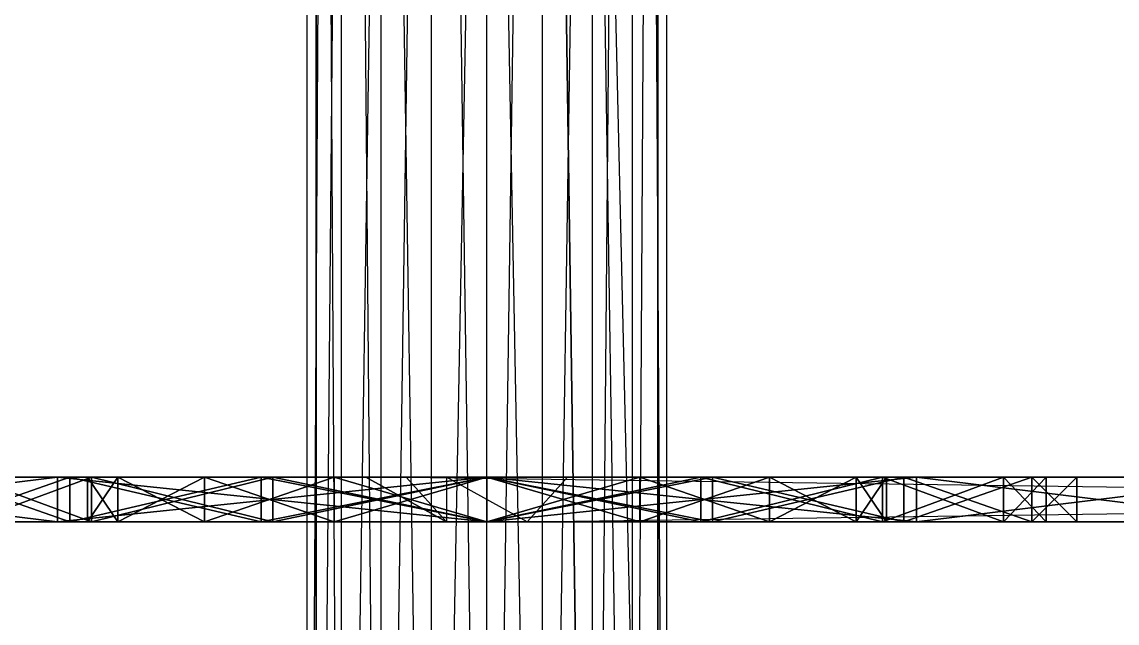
# Model space of a CAD drawing. Extents: x -14.5 to 19.3, y -2 to 15.6.
# Drawn here: x -11.185 to -9.967, y -0.663 to 0.006 of the extents above; entities that cross this region are included whole.
import ezdxf

# ---------------------------------------------------------------- set-up
doc = ezdxf.new("R2010")
doc.units = 0
doc.layers.add('UB3D', color=1, linetype='CONTINUOUS')

msp = doc.modelspace()

# ---------------------------------------------------------------- linework, layer by layer
at = {"layer": 'UB3D', "color": 254}
for points in [[(-10.7856, -2, 6.2578), (-10.7856, 6.15, 6.2578), (-10.8582, -2, 6.1578)], [(-10.7856, 6.15, 6.2578), (-10.8582, -2, 6.1578), (-10.8582, 6.15, 6.1578)], [(-10.8582, -2, 6.1578), (-10.8582, 6.15, 6.1578), (-10.8582, -2, 6.0342)], [(-10.8582, 6.15, 6.1578), (-10.8582, -2, 6.0342), (-10.8582, 6.15, 6.0342)], [(-10.8582, -2, 6.0342), (-10.8582, 6.15, 6.0342), (-10.7856, -2, 5.9342)], [(-10.8582, 6.15, 6.0342), (-10.7856, -2, 5.9342), (-10.7856, 6.15, 5.9342)], [(-10.668, -2, 6.296), (-10.668, 6.15, 6.296), (-10.7856, -2, 6.2578)], [(-10.668, 6.15, 6.296), (-10.7856, -2, 6.2578), (-10.7856, 6.15, 6.2578)], [(-10.7856, -2, 5.9342), (-10.7856, 6.15, 5.9342), (-10.668, -2, 5.896)], [(-10.7856, 6.15, 5.9342), (-10.668, -2, 5.896), (-10.668, 6.15, 5.896)], [(-10.668, -2, 5.896), (-10.668, 6.15, 5.896), (-10.5504, -2, 5.9342)], [(-10.668, 6.15, 5.896), (-10.5504, -2, 5.9342), (-10.668, 6.15, 5.9342)], [(-10.5504, -2, 5.9342), (-10.668, 6.15, 5.9342), (-10.4778, -2, 6.0342)], [(-10.668, 6.15, 5.9342), (-10.4778, -2, 6.0342), (-10.4778, 6.15, 6.0342)], [(-10.5504, -2, 6.2578), (-10.5504, 6.15, 6.2578), (-10.668, -2, 6.296)], [(-10.5504, 6.15, 6.2578), (-10.668, -2, 6.296), (-10.668, 6.15, 6.296)], [(-10.4778, -2, 6.1578), (-10.4778, 6.15, 6.1578), (-10.5504, -2, 6.2578)], [(-10.4778, 6.15, 6.1578), (-10.5504, -2, 6.2578), (-10.5504, 6.15, 6.2578)], [(-10.4778, -2, 6.0342), (-10.4778, 6.15, 6.0342), (-10.4778, -2, 6.1578)], [(-10.4778, 6.15, 6.0342), (-10.4778, -2, 6.1578), (-10.4778, 6.15, 6.1578)], [(-10.829801, -2, -5.9784), (-10.829801, 4.55, -5.9784), (-10.868001, -2, -6.096)], [(-10.829801, 4.55, -5.9784), (-10.868001, -2, -6.096), (-10.868001, 4.55, -6.096)], [(-10.868001, -2, -6.096), (-10.868001, 4.55, -6.096), (-10.829801, -2, -6.2136)], [(-10.868001, 4.55, -6.096), (-10.829801, -2, -6.2136), (-10.829801, 4.55, -6.2136)], [(-10.729801, -2, -5.9058), (-10.729801, 4.55, -5.9058), (-10.829801, -2, -5.9784)], [(-10.729801, 4.55, -5.9058), (-10.829801, -2, -5.9784), (-10.829801, 4.55, -5.9784)], [(-10.829801, -2, -6.2136), (-10.829801, 4.55, -6.2136), (-10.729801, -2, -6.2862)], [(-10.829801, 4.55, -6.2136), (-10.729801, -2, -6.2862), (-10.729801, 4.55, -6.2862)], [(-10.606201, -2, -5.9058), (-10.606201, 4.55, -5.9058), (-10.729801, -2, -5.9058)], [(-10.606201, 4.55, -5.9058), (-10.729801, -2, -5.9058), (-10.729801, 4.55, -5.9058)], [(-10.729801, -2, -6.2862), (-10.729801, 4.55, -6.2862), (-10.606201, -2, -6.2862)], [(-10.729801, 4.55, -6.2862), (-10.606201, -2, -6.2862), (-10.606201, 4.55, -6.2862)], [(-10.506201, -2, -5.9784), (-10.506201, 4.55, -6.096), (-10.606201, -2, -5.9058)], [(-10.506201, 4.55, -6.096), (-10.606201, -2, -5.9058), (-10.606201, 4.55, -5.9058)], [(-10.606201, -2, -6.2862), (-10.606201, 4.55, -6.2862), (-10.506201, -2, -6.2136)], [(-10.606201, 4.55, -6.2862), (-10.506201, -2, -6.2136), (-10.506201, 4.55, -6.2136)], [(-10.468001, -2, -6.096), (-10.468001, 4.55, -6.096), (-10.506201, -2, -5.9784)], [(-10.468001, 4.55, -6.096), (-10.506201, -2, -5.9784), (-10.506201, 4.55, -6.096)], [(-10.506201, -2, -6.2136), (-10.506201, 4.55, -6.2136), (-10.468001, -2, -6.096)], [(-10.506201, 4.55, -6.2136), (-10.468001, -2, -6.096), (-10.468001, 4.55, -6.096)]]:
    msp.add_3dface(points, dxfattribs=at)
at = {"layer": 'UB3D', "color": 94}
for points in [[(-14.478, 0.5, -14.986), (19.304, 0.5, -14.986), (19.304, -0.5, -14.986), (-14.478, -0.5, -14.986)], [(19.304, 0.5, 13.97097), (-14.478, 0.5, 13.97097), (-14.478, -0.5, 13.97097), (19.304, -0.5, 13.97097)], [(-14.478, -0.5, 13.97097), (19.304, -0.5, 13.97097), (19.304, -0.5, -14.986)], [(-14.478, -0.5, 13.97097), (19.304, -0.5, -14.986), (-14.478, -0.5, -14.986)]]:
    msp.add_3dface(points, dxfattribs=at)
at = {"layer": 'UB3D', "color": 253}
for points in [[(-11.551119, -0.5, -5.212881), (-11.145941, -0.5, -4.94215), (-11.551119, -0.55, -5.212881)], [(-11.145941, -0.5, -4.94215), (-11.551119, -0.55, -5.212881), (-11.145941, -0.55, -4.94215)], [(-11.551119, -0.55, -5.212881), (-11.145941, -0.55, -4.94215), (-11.551119, -0.5, -5.212881)], [(-11.145941, -0.55, -4.94215), (-11.551119, -0.5, -5.212881), (-11.145941, -0.5, -4.94215)], [(-11.145941, -0.5, -7.249849), (-11.551119, -0.5, -6.979118), (-11.145941, -0.55, -7.249849)], [(-11.551119, -0.5, -6.979118), (-11.145941, -0.55, -7.249849), (-11.551119, -0.55, -6.979118)], [(-11.145941, -0.55, -7.249849), (-11.551119, -0.55, -6.979118), (-11.145941, -0.5, -7.249849)], [(-11.551119, -0.55, -6.979118), (-11.145941, -0.5, -7.249849), (-11.551119, -0.5, -6.979118)], [(-11.274259, -0.5, -5.844879), (-11.13201, -0.5, -5.63199), (-11.274259, -0.55, -5.844879)], [(-11.13201, -0.5, -5.63199), (-11.274259, -0.55, -5.844879), (-11.13201, -0.55, -5.63199)], [(-11.274259, -0.55, -5.844879), (-11.13201, -0.55, -5.63199), (-11.274259, -0.5, -5.844879)], [(-11.13201, -0.55, -5.63199), (-11.274259, -0.5, -5.844879), (-11.13201, -0.5, -5.63199)], [(-11.13201, -0.5, -6.560009), (-11.274259, -0.5, -6.34712), (-11.13201, -0.55, -6.560009)], [(-11.274259, -0.5, -6.34712), (-11.13201, -0.55, -6.560009), (-11.274259, -0.55, -6.34712)], [(-11.13201, -0.55, -6.560009), (-11.274259, -0.55, -6.34712), (-11.13201, -0.5, -6.560009)], [(-11.274259, -0.55, -6.34712), (-11.13201, -0.5, -6.560009), (-11.274259, -0.5, -6.34712)], [(-11.24293, -0.5, 6.334143), (-11.108032, -0.5, 6.536032), (-11.24293, -0.55, 6.334143)], [(-11.108032, -0.5, 6.536032), (-11.24293, -0.55, 6.334143), (-11.108032, -0.55, 6.536032)], [(-11.24293, -0.55, 6.334143), (-11.108032, -0.55, 6.536032), (-11.24293, -0.5, 6.334143)], [(-11.108032, -0.55, 6.536032), (-11.24293, -0.5, 6.334143), (-11.108032, -0.5, 6.536032)], [(-11.108032, -0.5, 5.655967), (-11.24293, -0.5, 5.857856), (-11.108032, -0.55, 5.655967)], [(-11.24293, -0.5, 5.857856), (-11.108032, -0.55, 5.655967), (-11.24293, -0.55, 5.857856)], [(-11.108032, -0.55, 5.655967), (-11.24293, -0.55, 5.857856), (-11.108032, -0.5, 5.655967)], [(-11.24293, -0.55, 5.857856), (-11.108032, -0.5, 5.655967), (-11.24293, -0.5, 5.857856)], [(-11.145941, -0.5, -4.94215), (-10.668001, -0.5, -4.847082), (-11.145941, -0.55, -4.94215)], [(-10.668001, -0.5, -4.847082), (-11.145941, -0.55, -4.94215), (-10.668001, -0.55, -4.847082)], [(-11.145941, -0.55, -4.94215), (-10.668001, -0.55, -4.847082), (-11.145941, -0.5, -4.94215)], [(-10.668001, -0.55, -4.847082), (-11.145941, -0.5, -4.94215), (-10.668001, -0.5, -4.847082)], [(-10.668001, -0.5, -7.344918), (-11.145941, -0.5, -7.249849), (-10.668001, -0.55, -7.344918)], [(-11.145941, -0.5, -7.249849), (-10.668001, -0.55, -7.344918), (-11.145941, -0.55, -7.249849)], [(-10.668001, -0.55, -7.344918), (-11.145941, -0.55, -7.249849), (-10.668001, -0.5, -7.344918)], [(-11.145941, -0.55, -7.249849), (-10.668001, -0.5, -7.344918), (-11.145941, -0.5, -7.249849)], [(-11.13201, -0.5, -5.63199), (-10.919121, -0.5, -5.489741), (-11.13201, -0.55, -5.63199)], [(-10.919121, -0.5, -5.489741), (-11.13201, -0.55, -5.63199), (-10.919121, -0.55, -5.489741)], [(-11.13201, -0.55, -5.63199), (-10.919121, -0.55, -5.489741), (-11.13201, -0.5, -5.63199)], [(-10.919121, -0.55, -5.489741), (-11.13201, -0.5, -5.63199), (-10.919121, -0.5, -5.489741)], [(-10.919121, -0.5, -6.702258), (-11.13201, -0.5, -6.560009), (-10.919121, -0.55, -6.702258)], [(-11.13201, -0.5, -6.560009), (-10.919121, -0.55, -6.702258), (-11.13201, -0.55, -6.560009)], [(-10.919121, -0.55, -6.702258), (-11.13201, -0.55, -6.560009), (-10.919121, -0.5, -6.702258)], [(-11.13201, -0.55, -6.560009), (-10.919121, -0.5, -6.702258), (-11.13201, -0.5, -6.560009)], [(-11.1125, -0.5, 6.096), (-11.078664, -0.5, 6.266102), (-11.1125, -0.55, 6.096)], [(-11.078664, -0.5, 6.266102), (-11.1125, -0.55, 6.096), (-11.078664, -0.55, 6.266102)], [(-11.1125, -0.55, 6.096), (-11.078664, -0.55, 6.266102), (-11.1125, -0.5, 6.096)], [(-11.078664, -0.55, 6.266102), (-11.1125, -0.5, 6.096), (-11.078664, -0.5, 6.266102)], [(-11.078664, -0.5, 5.925897), (-11.1125, -0.5, 6.096), (-11.078664, -0.55, 5.925897)], [(-11.1125, -0.5, 6.096), (-11.078664, -0.55, 5.925897), (-11.1125, -0.55, 6.096)], [(-11.078664, -0.55, 5.925897), (-11.1125, -0.55, 6.096), (-11.078664, -0.5, 5.925897)], [(-11.1125, -0.55, 6.096), (-11.078664, -0.5, 5.925897), (-11.1125, -0.5, 6.096)], [(-11.108032, -0.5, 6.536032), (-10.906143, -0.5, 6.67093), (-11.108032, -0.55, 6.536032)], [(-10.906143, -0.5, 6.67093), (-11.108032, -0.55, 6.536032), (-10.906143, -0.55, 6.67093)], [(-11.108032, -0.55, 6.536032), (-10.906143, -0.55, 6.67093), (-11.108032, -0.5, 6.536032)], [(-10.906143, -0.55, 6.67093), (-11.108032, -0.5, 6.536032), (-10.906143, -0.5, 6.67093)], [(-10.906143, -0.5, 5.521069), (-11.108032, -0.5, 5.655967), (-10.906143, -0.55, 5.521069)], [(-11.108032, -0.5, 5.655967), (-10.906143, -0.55, 5.521069), (-11.108032, -0.55, 5.655967)], [(-10.906143, -0.55, 5.521069), (-11.108032, -0.55, 5.655967), (-10.906143, -0.5, 5.521069)], [(-11.108032, -0.55, 5.655967), (-10.906143, -0.5, 5.521069), (-11.108032, -0.5, 5.655967)], [(-11.078664, -0.5, 6.266102), (-10.982308, -0.5, 6.410308), (-11.078664, -0.55, 6.266102)], [(-10.982308, -0.5, 6.410308), (-11.078664, -0.55, 6.266102), (-10.982308, -0.55, 6.410308)], [(-11.078664, -0.55, 6.266102), (-10.982308, -0.55, 6.410308), (-11.078664, -0.5, 6.266102)], [(-10.982308, -0.55, 6.410308), (-11.078664, -0.5, 6.266102), (-10.982308, -0.5, 6.410308)], [(-10.982308, -0.5, 5.781691), (-11.078664, -0.5, 5.925897), (-10.982308, -0.55, 5.781691)], [(-11.078664, -0.5, 5.925897), (-10.982308, -0.55, 5.781691), (-11.078664, -0.55, 5.925897)], [(-10.982308, -0.55, 5.781691), (-11.078664, -0.55, 5.925897), (-10.982308, -0.5, 5.781691)], [(-11.078664, -0.55, 5.925897), (-10.982308, -0.5, 5.781691), (-11.078664, -0.5, 5.925897)], [(-10.982308, -0.5, 6.410308), (-10.838102, -0.5, 6.506664), (-10.982308, -0.55, 6.410308)], [(-10.838102, -0.5, 6.506664), (-10.982308, -0.55, 6.410308), (-10.838102, -0.55, 6.506664)], [(-10.982308, -0.55, 6.410308), (-10.838102, -0.55, 6.506664), (-10.982308, -0.5, 6.410308)], [(-10.838102, -0.55, 6.506664), (-10.982308, -0.5, 6.410308), (-10.838102, -0.5, 6.506664)], [(-10.838102, -0.5, 5.685335), (-10.982308, -0.5, 5.781691), (-10.838102, -0.55, 5.685335)], [(-10.982308, -0.5, 5.781691), (-10.838102, -0.55, 5.685335), (-10.982308, -0.55, 5.781691)], [(-10.838102, -0.55, 5.685335), (-10.982308, -0.55, 5.781691), (-10.838102, -0.5, 5.685335)], [(-10.982308, -0.55, 5.781691), (-10.838102, -0.5, 5.685335), (-10.982308, -0.5, 5.781691)], [(-10.919121, -0.5, -5.489741), (-10.668001, -0.5, -5.439791), (-10.919121, -0.55, -5.489741)], [(-10.668001, -0.5, -5.439791), (-10.919121, -0.55, -5.489741), (-10.668001, -0.55, -5.439791)], [(-10.919121, -0.55, -5.489741), (-10.668001, -0.55, -5.439791), (-10.919121, -0.5, -5.489741)], [(-10.668001, -0.55, -5.439791), (-10.919121, -0.5, -5.489741), (-10.668001, -0.5, -5.439791)], [(-10.668001, -0.5, -6.752209), (-10.919121, -0.5, -6.702258), (-10.668001, -0.55, -6.752209)], [(-10.919121, -0.5, -6.702258), (-10.668001, -0.55, -6.752209), (-10.919121, -0.55, -6.702258)], [(-10.668001, -0.55, -6.752209), (-10.919121, -0.55, -6.702258), (-10.668001, -0.5, -6.752209)], [(-10.919121, -0.55, -6.702258), (-10.668001, -0.5, -6.752209), (-10.919121, -0.5, -6.702258)], [(-10.906143, -0.5, 6.67093), (-10.668, -0.5, 6.7183), (-10.906143, -0.55, 6.67093)], [(-10.668, -0.5, 6.7183), (-10.906143, -0.55, 6.67093), (-10.668, -0.55, 6.7183)], [(-10.906143, -0.55, 6.67093), (-10.668, -0.55, 6.7183), (-10.906143, -0.5, 6.67093)], [(-10.668, -0.55, 6.7183), (-10.906143, -0.5, 6.67093), (-10.668, -0.5, 6.7183)], [(-10.668, -0.5, 5.4737), (-10.906143, -0.5, 5.521069), (-10.668, -0.55, 5.4737)], [(-10.906143, -0.5, 5.521069), (-10.668, -0.55, 5.4737), (-10.906143, -0.55, 5.521069)], [(-10.668, -0.55, 5.4737), (-10.906143, -0.55, 5.521069), (-10.668, -0.5, 5.4737)], [(-10.906143, -0.55, 5.521069), (-10.668, -0.5, 5.4737), (-10.906143, -0.5, 5.521069)], [(-10.838102, -0.5, 6.506664), (-10.668, -0.5, 6.5405), (-10.838102, -0.55, 6.506664)], [(-10.668, -0.5, 6.5405), (-10.838102, -0.55, 6.506664), (-10.668, -0.55, 6.5405)], [(-10.838102, -0.55, 6.506664), (-10.668, -0.55, 6.5405), (-10.838102, -0.5, 6.506664)], [(-10.668, -0.55, 6.5405), (-10.838102, -0.5, 6.506664), (-10.668, -0.5, 6.5405)], [(-10.668, -0.5, 5.6515), (-10.838102, -0.5, 5.685335), (-10.668, -0.55, 5.6515)], [(-10.838102, -0.5, 5.685335), (-10.668, -0.55, 5.6515), (-10.838102, -0.55, 5.685335)], [(-10.668, -0.55, 5.6515), (-10.838102, -0.55, 5.685335), (-10.668, -0.5, 5.6515)], [(-10.838102, -0.55, 5.685335), (-10.668, -0.5, 5.6515), (-10.838102, -0.5, 5.685335)], [(-10.802703, -0.5, 6.051099), (-10.712901, -0.55, 6.140901), (-10.757802, -0.5, 6.185802)], [(-10.802703, -0.5, 6.051099), (-10.712901, -0.5, 5.961297), (-10.712901, -0.55, 6.140901)], [(-10.712901, -0.55, 6.140901), (-10.757802, -0.5, 6.185802), (-7.156901, -0.55, 9.696901)], [(-10.757802, -0.5, 6.185802), (-7.156901, -0.55, 9.696901), (-7.201802, -0.5, 9.741802)], [(-10.712901, -0.5, 5.961297), (-10.578198, -0.5, 6.006198), (-10.623099, -0.55, 6.051099)], [(-10.712901, -0.5, 5.961297), (-10.712901, -0.55, 6.140901), (-10.623099, -0.55, 6.051099)], [(-10.668001, -0.5, -4.847082), (-10.19006, -0.5, -4.94215), (-10.668001, -0.55, -4.847082)], [(-10.19006, -0.5, -4.94215), (-10.668001, -0.55, -4.847082), (-10.19006, -0.55, -4.94215)], [(-10.668001, -0.55, -4.847082), (-10.19006, -0.55, -4.94215), (-10.668001, -0.5, -4.847082)], [(-10.19006, -0.55, -4.94215), (-10.668001, -0.5, -4.847082), (-10.19006, -0.5, -4.94215)], [(-10.19006, -0.5, -7.249849), (-10.668001, -0.5, -7.344918), (-10.19006, -0.55, -7.249849)], [(-10.668001, -0.5, -7.344918), (-10.19006, -0.55, -7.249849), (-10.668001, -0.55, -7.344918)], [(-10.19006, -0.55, -7.249849), (-10.668001, -0.55, -7.344918), (-10.19006, -0.5, -7.249849)], [(-10.668001, -0.55, -7.344918), (-10.19006, -0.5, -7.249849), (-10.668001, -0.5, -7.344918)], [(-10.668001, -0.5, -5.439791), (-10.41688, -0.5, -5.489741), (-10.668001, -0.55, -5.439791)], [(-10.41688, -0.5, -5.489741), (-10.668001, -0.55, -5.439791), (-10.41688, -0.55, -5.489741)], [(-10.668001, -0.55, -5.439791), (-10.41688, -0.55, -5.489741), (-10.668001, -0.5, -5.439791)], [(-10.41688, -0.55, -5.489741), (-10.668001, -0.5, -5.439791), (-10.41688, -0.5, -5.489741)], [(-10.41688, -0.5, -6.702258), (-10.668001, -0.5, -6.752209), (-10.41688, -0.55, -6.702258)], [(-10.668001, -0.5, -6.752209), (-10.41688, -0.55, -6.702258), (-10.668001, -0.55, -6.752209)], [(-10.41688, -0.55, -6.702258), (-10.668001, -0.55, -6.752209), (-10.41688, -0.5, -6.702258)], [(-10.668001, -0.55, -6.752209), (-10.41688, -0.5, -6.702258), (-10.668001, -0.5, -6.752209)], [(-10.668, -0.5, 6.7183), (-10.429856, -0.5, 6.67093), (-10.668, -0.55, 6.7183)], [(-10.429856, -0.5, 6.67093), (-10.668, -0.55, 6.7183), (-10.429856, -0.55, 6.67093)], [(-10.668, -0.55, 6.7183), (-10.429856, -0.55, 6.67093), (-10.668, -0.5, 6.7183)], [(-10.429856, -0.55, 6.67093), (-10.668, -0.5, 6.7183), (-10.429856, -0.5, 6.67093)], [(-10.429856, -0.5, 5.521069), (-10.668, -0.5, 5.4737), (-10.429856, -0.55, 5.521069)], [(-10.668, -0.5, 5.4737), (-10.429856, -0.55, 5.521069), (-10.668, -0.55, 5.4737)], [(-10.429856, -0.55, 5.521069), (-10.668, -0.55, 5.4737), (-10.429856, -0.5, 5.521069)], [(-10.668, -0.55, 5.4737), (-10.429856, -0.5, 5.521069), (-10.668, -0.5, 5.4737)], [(-10.668, -0.5, 6.5405), (-10.497897, -0.5, 6.506664), (-10.668, -0.55, 6.5405)], [(-10.497897, -0.5, 6.506664), (-10.668, -0.55, 6.5405), (-10.497897, -0.55, 6.506664)], [(-10.668, -0.55, 6.5405), (-10.497897, -0.55, 6.506664), (-10.668, -0.5, 6.5405)], [(-10.497897, -0.55, 6.506664), (-10.668, -0.5, 6.5405), (-10.497897, -0.5, 6.506664)], [(-10.497897, -0.5, 5.685335), (-10.668, -0.5, 5.6515), (-10.497897, -0.55, 5.685335)], [(-10.668, -0.5, 5.6515), (-10.497897, -0.55, 5.685335), (-10.668, -0.55, 5.6515)], [(-10.497897, -0.55, 5.685335), (-10.668, -0.55, 5.6515), (-10.497897, -0.5, 5.685335)], [(-10.668, -0.55, 5.6515), (-10.497897, -0.5, 5.685335), (-10.668, -0.5, 5.6515)], [(-10.578198, -0.5, 6.006198), (-10.623099, -0.55, 6.051099), (-7.022198, -0.5, 9.562198)], [(-10.623099, -0.55, 6.051099), (-7.022198, -0.5, 9.562198), (-7.067099, -0.55, 9.607099)], [(-10.497897, -0.5, 6.506664), (-10.353691, -0.5, 6.410308), (-10.497897, -0.55, 6.506664)], [(-10.353691, -0.5, 6.410308), (-10.497897, -0.55, 6.506664), (-10.353691, -0.55, 6.410308)], [(-10.497897, -0.55, 6.506664), (-10.353691, -0.55, 6.410308), (-10.497897, -0.5, 6.506664)], [(-10.353691, -0.55, 6.410308), (-10.497897, -0.5, 6.506664), (-10.353691, -0.5, 6.410308)], [(-10.353691, -0.5, 5.781691), (-10.497897, -0.5, 5.685335), (-10.353691, -0.55, 5.781691)], [(-10.497897, -0.5, 5.685335), (-10.353691, -0.55, 5.781691), (-10.497897, -0.55, 5.685335)], [(-10.353691, -0.55, 5.781691), (-10.497897, -0.55, 5.685335), (-10.353691, -0.5, 5.781691)], [(-10.497897, -0.55, 5.685335), (-10.353691, -0.5, 5.781691), (-10.497897, -0.5, 5.685335)], [(-10.429856, -0.5, 6.67093), (-10.227967, -0.5, 6.536032), (-10.429856, -0.55, 6.67093)], [(-10.227967, -0.5, 6.536032), (-10.429856, -0.55, 6.67093), (-10.227967, -0.55, 6.536032)], [(-10.429856, -0.55, 6.67093), (-10.227967, -0.55, 6.536032), (-10.429856, -0.5, 6.67093)], [(-10.227967, -0.55, 6.536032), (-10.429856, -0.5, 6.67093), (-10.227967, -0.5, 6.536032)], [(-10.227967, -0.5, 5.655967), (-10.429856, -0.5, 5.521069), (-10.227967, -0.55, 5.655967)], [(-10.429856, -0.5, 5.521069), (-10.227967, -0.55, 5.655967), (-10.429856, -0.55, 5.521069)], [(-10.227967, -0.55, 5.655967), (-10.429856, -0.55, 5.521069), (-10.227967, -0.5, 5.655967)], [(-10.429856, -0.55, 5.521069), (-10.227967, -0.5, 5.655967), (-10.429856, -0.5, 5.521069)], [(-10.41688, -0.5, -5.489741), (-10.203991, -0.5, -5.63199), (-10.41688, -0.55, -5.489741)], [(-10.203991, -0.5, -5.63199), (-10.41688, -0.55, -5.489741), (-10.203991, -0.55, -5.63199)], [(-10.41688, -0.55, -5.489741), (-10.203991, -0.55, -5.63199), (-10.41688, -0.5, -5.489741)], [(-10.203991, -0.55, -5.63199), (-10.41688, -0.5, -5.489741), (-10.203991, -0.5, -5.63199)], [(-10.203991, -0.5, -6.560009), (-10.41688, -0.5, -6.702258), (-10.203991, -0.55, -6.560009)], [(-10.41688, -0.5, -6.702258), (-10.203991, -0.55, -6.560009), (-10.41688, -0.55, -6.702258)], [(-10.203991, -0.55, -6.560009), (-10.41688, -0.55, -6.702258), (-10.203991, -0.5, -6.560009)], [(-10.41688, -0.55, -6.702258), (-10.203991, -0.5, -6.560009), (-10.41688, -0.5, -6.702258)], [(-10.353691, -0.5, 6.410308), (-10.257335, -0.5, 6.266102), (-10.353691, -0.55, 6.410308)], [(-10.257335, -0.5, 6.266102), (-10.353691, -0.55, 6.410308), (-10.257335, -0.55, 6.266102)], [(-10.353691, -0.55, 6.410308), (-10.257335, -0.55, 6.266102), (-10.353691, -0.5, 6.410308)], [(-10.257335, -0.55, 6.266102), (-10.353691, -0.5, 6.410308), (-10.257335, -0.5, 6.266102)], [(-10.257335, -0.5, 5.925897), (-10.353691, -0.5, 5.781691), (-10.257335, -0.55, 5.925897)], [(-10.353691, -0.5, 5.781691), (-10.257335, -0.55, 5.925897), (-10.353691, -0.55, 5.781691)], [(-10.257335, -0.55, 5.925897), (-10.353691, -0.55, 5.781691), (-10.257335, -0.5, 5.925897)], [(-10.353691, -0.55, 5.781691), (-10.257335, -0.5, 5.925897), (-10.353691, -0.5, 5.781691)], [(-10.2235, -0.5, 6.096), (-10.257335, -0.5, 5.925897), (-10.2235, -0.55, 6.096)], [(-10.257335, -0.5, 5.925897), (-10.2235, -0.55, 6.096), (-10.257335, -0.55, 5.925897)], [(-10.2235, -0.55, 6.096), (-10.257335, -0.55, 5.925897), (-10.2235, -0.5, 6.096)], [(-10.257335, -0.55, 5.925897), (-10.2235, -0.5, 6.096), (-10.257335, -0.5, 5.925897)], [(-10.257335, -0.5, 6.266102), (-10.2235, -0.5, 6.096), (-10.257335, -0.55, 6.266102)], [(-10.2235, -0.5, 6.096), (-10.257335, -0.55, 6.266102), (-10.2235, -0.55, 6.096)], [(-10.257335, -0.55, 6.266102), (-10.2235, -0.55, 6.096), (-10.257335, -0.5, 6.266102)], [(-10.2235, -0.55, 6.096), (-10.257335, -0.5, 6.266102), (-10.2235, -0.5, 6.096)], [(-10.227967, -0.5, 6.536032), (-10.093069, -0.5, 6.334143), (-10.227967, -0.55, 6.536032)], [(-10.093069, -0.5, 6.334143), (-10.227967, -0.55, 6.536032), (-10.093069, -0.55, 6.334143)], [(-10.227967, -0.55, 6.536032), (-10.093069, -0.55, 6.334143), (-10.227967, -0.5, 6.536032)], [(-10.093069, -0.55, 6.334143), (-10.227967, -0.5, 6.536032), (-10.093069, -0.5, 6.334143)], [(-10.093069, -0.5, 5.857856), (-10.227967, -0.5, 5.655967), (-10.093069, -0.55, 5.857856)], [(-10.227967, -0.5, 5.655967), (-10.093069, -0.55, 5.857856), (-10.227967, -0.55, 5.655967)], [(-10.093069, -0.55, 5.857856), (-10.227967, -0.55, 5.655967), (-10.093069, -0.5, 5.857856)], [(-10.227967, -0.55, 5.655967), (-10.093069, -0.5, 5.857856), (-10.227967, -0.5, 5.655967)], [(-10.203991, -0.5, -5.63199), (-10.061742, -0.5, -5.844879), (-10.203991, -0.55, -5.63199)], [(-10.061742, -0.5, -5.844879), (-10.203991, -0.55, -5.63199), (-10.061742, -0.55, -5.844879)], [(-10.203991, -0.55, -5.63199), (-10.061742, -0.55, -5.844879), (-10.203991, -0.5, -5.63199)], [(-10.061742, -0.55, -5.844879), (-10.203991, -0.5, -5.63199), (-10.061742, -0.5, -5.844879)], [(-10.061742, -0.5, -6.34712), (-10.203991, -0.5, -6.560009), (-10.061742, -0.55, -6.34712)], [(-10.203991, -0.5, -6.560009), (-10.061742, -0.55, -6.34712), (-10.203991, -0.55, -6.560009)], [(-10.061742, -0.55, -6.34712), (-10.203991, -0.55, -6.560009), (-10.061742, -0.5, -6.34712)], [(-10.203991, -0.55, -6.560009), (-10.061742, -0.5, -6.34712), (-10.203991, -0.5, -6.560009)], [(-10.19006, -0.5, -4.94215), (-9.784882, -0.5, -5.212881), (-10.19006, -0.55, -4.94215)], [(-9.784882, -0.5, -5.212881), (-10.19006, -0.55, -4.94215), (-9.784882, -0.55, -5.212881)], [(-10.19006, -0.55, -4.94215), (-9.784882, -0.55, -5.212881), (-10.19006, -0.5, -4.94215)], [(-9.784882, -0.55, -5.212881), (-10.19006, -0.5, -4.94215), (-9.784882, -0.5, -5.212881)], [(-9.784882, -0.5, -6.979118), (-10.19006, -0.5, -7.249849), (-9.784882, -0.55, -6.979118)], [(-10.19006, -0.5, -7.249849), (-9.784882, -0.55, -6.979118), (-10.19006, -0.55, -7.249849)], [(-9.784882, -0.55, -6.979118), (-10.19006, -0.55, -7.249849), (-9.784882, -0.5, -6.979118)], [(-10.19006, -0.55, -7.249849), (-9.784882, -0.5, -6.979118), (-10.19006, -0.5, -7.249849)], [(-10.0457, -0.5, 6.096), (-10.093069, -0.5, 5.857856), (-10.0457, -0.55, 6.096)], [(-10.093069, -0.5, 5.857856), (-10.0457, -0.55, 6.096), (-10.093069, -0.55, 5.857856)], [(-10.0457, -0.55, 6.096), (-10.093069, -0.55, 5.857856), (-10.0457, -0.5, 6.096)], [(-10.093069, -0.55, 5.857856), (-10.0457, -0.5, 6.096), (-10.093069, -0.5, 5.857856)], [(-10.093069, -0.5, 6.334143), (-10.0457, -0.5, 6.096), (-10.093069, -0.55, 6.334143)], [(-10.0457, -0.5, 6.096), (-10.093069, -0.55, 6.334143), (-10.0457, -0.55, 6.096)], [(-10.093069, -0.55, 6.334143), (-10.0457, -0.55, 6.096), (-10.093069, -0.5, 6.334143)], [(-10.0457, -0.55, 6.096), (-10.093069, -0.5, 6.334143), (-10.0457, -0.5, 6.096)], [(-10.011792, -0.5, -6.096), (-10.061742, -0.5, -6.34712), (-10.011792, -0.55, -6.096)], [(-10.061742, -0.5, -6.34712), (-10.011792, -0.55, -6.096), (-10.061742, -0.55, -6.34712)], [(-10.011792, -0.55, -6.096), (-10.061742, -0.55, -6.34712), (-10.011792, -0.5, -6.096)], [(-10.061742, -0.55, -6.34712), (-10.011792, -0.5, -6.096), (-10.061742, -0.5, -6.34712)], [(-10.061742, -0.5, -5.844879), (-10.011792, -0.5, -6.096), (-10.061742, -0.55, -5.844879)], [(-10.011792, -0.5, -6.096), (-10.061742, -0.55, -5.844879), (-10.011792, -0.55, -6.096)], [(-10.061742, -0.55, -5.844879), (-10.011792, -0.55, -6.096), (-10.061742, -0.5, -5.844879)], [(-10.011792, -0.55, -6.096), (-10.061742, -0.5, -5.844879), (-10.011792, -0.5, -6.096)], [(-11.213619, -0.55, -6.46057), (-11.175257, -0.55, -6.512295), (-11.863141, -0.55, -6.458542)], [(-11.175257, -0.55, -6.512295), (-11.863141, -0.55, -6.458542), (-11.132011, -0.55, -6.56001)], [(-11.863141, -0.55, -6.458542), (-11.132011, -0.55, -6.56001), (-11.821851, -0.55, -6.57394)], [(-11.769448, -0.55, -5.507264), (-11.084296, -0.55, -5.588744), (-11.821851, -0.55, -5.61806)], [(-11.821851, -0.55, -5.61806), (-11.084296, -0.55, -5.588744), (-11.132011, -0.55, -5.63199)], [(-11.821851, -0.55, -5.61806), (-11.132011, -0.55, -5.63199), (-11.175257, -0.55, -5.679705)], [(-11.821851, -0.55, -5.61806), (-11.175257, -0.55, -5.679705), (-11.213619, -0.55, -5.73143)], [(-11.132011, -0.55, -6.56001), (-11.821851, -0.55, -6.57394), (-11.084296, -0.55, -6.603256)], [(-11.821851, -0.55, -6.57394), (-11.084296, -0.55, -6.603256), (-11.032571, -0.55, -6.641618)], [(-10.977336, -0.55, -6.674725), (-11.769448, -0.55, -6.684736), (-11.821851, -0.55, -6.57394)], [(-10.977336, -0.55, -6.674725), (-11.821851, -0.55, -6.57394), (-11.032571, -0.55, -6.641618)], [(-10.858488, -0.55, -6.723953), (-10.796021, -0.55, -6.7396), (-11.769448, -0.55, -6.684736)], [(-10.796021, -0.55, -6.7396), (-11.769448, -0.55, -6.684736), (-10.732321, -0.55, -6.749049)], [(-11.769448, -0.55, -6.684736), (-10.732321, -0.55, -6.749049), (-11.706438, -0.55, -6.789862)], [(-11.706438, -0.55, -5.402138), (-10.919121, -0.55, -5.489742), (-11.769448, -0.55, -5.507264)], [(-11.769448, -0.55, -5.507264), (-10.919121, -0.55, -5.489742), (-10.977336, -0.55, -5.517275)], [(-11.769448, -0.55, -5.507264), (-10.977336, -0.55, -5.517275), (-11.032571, -0.55, -5.550382)], [(-11.769448, -0.55, -5.507264), (-11.032571, -0.55, -5.550382), (-11.084296, -0.55, -5.588744)], [(-10.977336, -0.55, -6.674725), (-10.919121, -0.55, -6.702258), (-11.769448, -0.55, -6.684736)], [(-10.858488, -0.55, -6.723953), (-11.769448, -0.55, -6.684736), (-10.919121, -0.55, -6.702258)], [(-11.633428, -0.55, -5.303695), (-9.629564, -0.55, -5.402138), (-11.706438, -0.55, -5.402138)], [(-9.629564, -0.55, -5.402138), (-11.706438, -0.55, -5.402138), (-10.668001, -0.55, -5.439791)], [(-11.706438, -0.55, -5.402138), (-10.668001, -0.55, -5.439791), (-10.732321, -0.55, -5.442951)], [(-10.732321, -0.55, -6.749049), (-11.706438, -0.55, -6.789862), (-10.668001, -0.55, -6.752209)], [(-11.706438, -0.55, -6.789862), (-10.668001, -0.55, -6.752209), (-9.629564, -0.55, -6.789862)], [(-11.706438, -0.55, -5.402138), (-10.732321, -0.55, -5.442951), (-10.796021, -0.55, -5.4524)], [(-11.706438, -0.55, -5.402138), (-10.796021, -0.55, -5.4524), (-10.858488, -0.55, -5.468047)], [(-11.706438, -0.55, -5.402138), (-10.858488, -0.55, -5.468047), (-10.919121, -0.55, -5.489742)], [(-11.633428, -0.55, -6.888305), (-9.702574, -0.55, -6.888305), (-11.706438, -0.55, -6.789862)], [(-9.702574, -0.55, -6.888305), (-11.706438, -0.55, -6.789862), (-9.629564, -0.55, -6.789862)], [(-11.551119, -0.55, -5.212882), (-9.702574, -0.55, -5.303695), (-11.633428, -0.55, -5.303695)], [(-9.702574, -0.55, -5.303695), (-11.633428, -0.55, -5.303695), (-9.629564, -0.55, -5.402138)], [(-11.551119, -0.55, -6.979118), (-9.784883, -0.55, -6.979118), (-11.633428, -0.55, -6.888305)], [(-9.784883, -0.55, -6.979118), (-11.633428, -0.55, -6.888305), (-9.702574, -0.55, -6.888305)], [(-11.460306, -0.55, -5.130573), (-9.784883, -0.55, -5.212882), (-11.551119, -0.55, -5.212882)], [(-9.784883, -0.55, -5.212882), (-11.551119, -0.55, -5.212882), (-9.702574, -0.55, -5.303695)], [(-11.460306, -0.55, -7.061427), (-9.875696, -0.55, -7.061427), (-11.551119, -0.55, -6.979118)], [(-9.875696, -0.55, -7.061427), (-11.551119, -0.55, -6.979118), (-9.784883, -0.55, -6.979118)], [(-11.361863, -0.55, -5.057563), (-9.875696, -0.55, -5.130573), (-11.460306, -0.55, -5.130573)], [(-9.875696, -0.55, -5.130573), (-11.460306, -0.55, -5.130573), (-9.784883, -0.55, -5.212882)], [(-11.361863, -0.55, -7.134437), (-9.974139, -0.55, -7.134437), (-11.460306, -0.55, -7.061427)], [(-9.974139, -0.55, -7.134437), (-11.460306, -0.55, -7.061427), (-9.875696, -0.55, -7.061427)], [(-11.256737, -0.55, -4.994553), (-9.974139, -0.55, -5.057563), (-11.361863, -0.55, -5.057563)], [(-9.974139, -0.55, -5.057563), (-11.361863, -0.55, -5.057563), (-9.875696, -0.55, -5.130573)], [(-11.256737, -0.55, -7.197447), (-10.079265, -0.55, -7.197447), (-11.361863, -0.55, -7.134437)], [(-10.079265, -0.55, -7.197447), (-11.361863, -0.55, -7.134437), (-9.974139, -0.55, -7.134437)], [(-11.287303, -0.55, 6.035004), (-11.11036, -0.55, 6.052431), (-11.2903, -0.55, 6.096)], [(-11.11036, -0.55, 6.052431), (-11.2903, -0.55, 6.096), (-11.1125, -0.55, 6.096)], [(-11.2903, -0.55, 6.096), (-11.1125, -0.55, 6.096), (-11.287303, -0.55, 6.156996)], [(-11.11036, -0.55, 6.139569), (-11.287303, -0.55, 6.156996), (-11.103959, -0.55, 6.182718)], [(-11.287303, -0.55, 6.156996), (-11.103959, -0.55, 6.182718), (-11.278343, -0.55, 6.217405)], [(-11.278343, -0.55, 5.974595), (-11.103959, -0.55, 6.009282), (-11.287303, -0.55, 6.035004)], [(-11.103959, -0.55, 6.009282), (-11.287303, -0.55, 6.035004), (-11.11036, -0.55, 6.052431)], [(-11.1125, -0.55, 6.096), (-11.287303, -0.55, 6.156996), (-11.11036, -0.55, 6.139569)], [(-11.103959, -0.55, 6.182718), (-11.278343, -0.55, 6.217405), (-11.09336, -0.55, 6.225032)], [(-11.278343, -0.55, 6.217405), (-11.09336, -0.55, 6.225032), (-11.263504, -0.55, 6.276644)], [(-11.09336, -0.55, 5.966968), (-11.278343, -0.55, 5.974595), (-11.103959, -0.55, 6.009282)], [(-11.263504, -0.55, 5.915356), (-11.078664, -0.55, 5.925897), (-11.278343, -0.55, 5.974595)], [(-11.078664, -0.55, 5.925897), (-11.278343, -0.55, 5.974595), (-11.09336, -0.55, 5.966968)], [(-11.060014, -0.55, 6.305536), (-11.078664, -0.55, 6.266103), (-11.263504, -0.55, 6.276644)], [(-11.060014, -0.55, 6.305536), (-11.263504, -0.55, 6.276644), (-11.24293, -0.55, 6.334144)], [(-11.09336, -0.55, 6.225032), (-11.263504, -0.55, 6.276644), (-11.078664, -0.55, 6.266103)], [(-11.24293, -0.55, 5.857856), (-11.060014, -0.55, 5.886464), (-11.263504, -0.55, 5.915356)], [(-11.060014, -0.55, 5.886464), (-11.263504, -0.55, 5.915356), (-11.078664, -0.55, 5.925897)], [(-11.145941, -0.55, -4.94215), (-10.079265, -0.55, -4.994553), (-11.256737, -0.55, -4.994553)], [(-10.079265, -0.55, -4.994553), (-11.256737, -0.55, -4.994553), (-9.974139, -0.55, -5.057563)], [(-11.145941, -0.55, -7.24985), (-10.190061, -0.55, -7.24985), (-11.256737, -0.55, -7.197447)], [(-10.190061, -0.55, -7.24985), (-11.256737, -0.55, -7.197447), (-10.079265, -0.55, -7.197447)], [(-11.21682, -0.55, 6.38935), (-11.037588, -0.55, 6.342951), (-11.24293, -0.55, 6.334144)], [(-11.060014, -0.55, 6.305536), (-11.24293, -0.55, 6.334144), (-11.037588, -0.55, 6.342951)], [(-11.037588, -0.55, 5.849049), (-11.24293, -0.55, 5.857856), (-11.060014, -0.55, 5.886464)], [(-11.011603, -0.55, 5.814012), (-11.21682, -0.55, 5.80265), (-11.24293, -0.55, 5.857856)], [(-11.011603, -0.55, 5.814012), (-11.24293, -0.55, 5.857856), (-11.037588, -0.55, 5.849049)], [(-11.21682, -0.55, 6.38935), (-11.185424, -0.55, 6.441731), (-10.982309, -0.55, 6.410309)], [(-11.21682, -0.55, 6.38935), (-10.982309, -0.55, 6.410309), (-11.011603, -0.55, 6.377988)], [(-11.21682, -0.55, 6.38935), (-11.011603, -0.55, 6.377988), (-11.037588, -0.55, 6.342951)], [(-11.011603, -0.55, 5.814012), (-10.982309, -0.55, 5.781691), (-11.21682, -0.55, 5.80265)], [(-10.949988, -0.55, 5.752397), (-11.185424, -0.55, 5.750269), (-11.21682, -0.55, 5.80265)], [(-10.949988, -0.55, 5.752397), (-11.21682, -0.55, 5.80265), (-10.982309, -0.55, 5.781691)], [(-11.149044, -0.55, 6.490783), (-10.914951, -0.55, 6.465588), (-11.185424, -0.55, 6.441731)], [(-10.914951, -0.55, 6.465588), (-11.185424, -0.55, 6.441731), (-10.949988, -0.55, 6.439603)], [(-11.185424, -0.55, 6.441731), (-10.949988, -0.55, 6.439603), (-10.982309, -0.55, 6.410309)], [(-10.949988, -0.55, 5.752397), (-10.914951, -0.55, 5.726412), (-11.185424, -0.55, 5.750269)], [(-10.877536, -0.55, 5.703986), (-11.149044, -0.55, 5.701217), (-11.185424, -0.55, 5.750269)], [(-10.877536, -0.55, 5.703986), (-11.185424, -0.55, 5.750269), (-10.914951, -0.55, 5.726412)], [(-11.108033, -0.55, 6.536033), (-10.838103, -0.55, 6.506664), (-11.149044, -0.55, 6.490783)], [(-10.838103, -0.55, 6.506664), (-10.877536, -0.55, 6.488014), (-11.149044, -0.55, 6.490783)], [(-10.877536, -0.55, 6.488014), (-11.149044, -0.55, 6.490783), (-10.914951, -0.55, 6.465588)], [(-10.877536, -0.55, 5.703986), (-10.838103, -0.55, 5.685336), (-11.149044, -0.55, 5.701217)], [(-10.838103, -0.55, 5.685336), (-10.797032, -0.55, 5.67064), (-11.149044, -0.55, 5.701217)], [(-10.797032, -0.55, 5.67064), (-11.149044, -0.55, 5.701217), (-10.754718, -0.55, 5.660041)], [(-11.149044, -0.55, 5.701217), (-10.754718, -0.55, 5.660041), (-11.108033, -0.55, 5.655967)], [(-11.030543, -0.55, -4.90086), (-10.190061, -0.55, -4.94215), (-11.145941, -0.55, -4.94215)], [(-10.190061, -0.55, -4.94215), (-11.145941, -0.55, -4.94215), (-10.079265, -0.55, -4.994553)], [(-11.030543, -0.55, -7.29114), (-10.305459, -0.55, -7.29114), (-11.145941, -0.55, -7.24985)], [(-10.305459, -0.55, -7.29114), (-11.145941, -0.55, -7.24985), (-10.190061, -0.55, -7.24985)], [(-10.273217, -0.55, 5.614956), (-11.062783, -0.55, 5.614956), (-11.108033, -0.55, 5.655967)], [(-10.273217, -0.55, 5.614956), (-11.108033, -0.55, 5.655967), (-10.668, -0.55, 5.6515)], [(-11.108033, -0.55, 6.536033), (-11.062783, -0.55, 6.577044), (-10.711569, -0.55, 6.53836)], [(-11.108033, -0.55, 6.536033), (-10.711569, -0.55, 6.53836), (-10.754718, -0.55, 6.531959)], [(-11.108033, -0.55, 6.536033), (-10.754718, -0.55, 6.531959), (-10.797032, -0.55, 6.52136)], [(-11.108033, -0.55, 6.536033), (-10.797032, -0.55, 6.52136), (-10.838103, -0.55, 6.506664)], [(-10.754718, -0.55, 5.660041), (-11.108033, -0.55, 5.655967), (-10.711569, -0.55, 5.65364)], [(-11.108033, -0.55, 5.655967), (-10.711569, -0.55, 5.65364), (-10.668, -0.55, 5.6515)], [(-11.013731, -0.55, 6.613424), (-10.273217, -0.55, 6.577044), (-11.062783, -0.55, 6.577044)], [(-10.273217, -0.55, 6.577044), (-11.062783, -0.55, 6.577044), (-10.668, -0.55, 6.5405)], [(-11.062783, -0.55, 6.577044), (-10.668, -0.55, 6.5405), (-10.711569, -0.55, 6.53836)], [(-10.273217, -0.55, 5.614956), (-10.322269, -0.55, 5.578576), (-11.062783, -0.55, 5.614956)], [(-11.013731, -0.55, 5.578576), (-10.322269, -0.55, 5.578576), (-11.062783, -0.55, 5.614956)], [(-10.911653, -0.55, -4.87108), (-10.305459, -0.55, -4.90086), (-11.030543, -0.55, -4.90086)], [(-10.305459, -0.55, -4.90086), (-11.030543, -0.55, -4.90086), (-10.190061, -0.55, -4.94215)], [(-10.911653, -0.55, -7.32092), (-10.424349, -0.55, -7.32092), (-11.030543, -0.55, -7.29114)], [(-10.424349, -0.55, -7.32092), (-11.030543, -0.55, -7.29114), (-10.305459, -0.55, -7.29114)], [(-10.96135, -0.55, 6.64482), (-10.322269, -0.55, 6.613424), (-11.013731, -0.55, 6.613424)], [(-10.322269, -0.55, 6.613424), (-11.013731, -0.55, 6.613424), (-10.273217, -0.55, 6.577044)], [(-10.96135, -0.55, 5.54718), (-10.37465, -0.55, 5.54718), (-11.013731, -0.55, 5.578576)], [(-10.37465, -0.55, 5.54718), (-11.013731, -0.55, 5.578576), (-10.322269, -0.55, 5.578576)], [(-10.906144, -0.55, 6.67093), (-10.37465, -0.55, 6.64482), (-10.96135, -0.55, 6.64482)], [(-10.37465, -0.55, 6.64482), (-10.96135, -0.55, 6.64482), (-10.322269, -0.55, 6.613424)], [(-10.906144, -0.55, 5.52107), (-10.429856, -0.55, 5.52107), (-10.96135, -0.55, 5.54718)], [(-10.429856, -0.55, 5.52107), (-10.96135, -0.55, 5.54718), (-10.37465, -0.55, 5.54718)], [(-10.790416, -0.55, -4.853096), (-10.424349, -0.55, -4.87108), (-10.911653, -0.55, -4.87108)], [(-10.424349, -0.55, -4.87108), (-10.911653, -0.55, -4.87108), (-10.305459, -0.55, -4.90086)], [(-10.790416, -0.55, -7.338904), (-10.545586, -0.55, -7.338904), (-10.911653, -0.55, -7.32092)], [(-10.545586, -0.55, -7.338904), (-10.911653, -0.55, -7.32092), (-10.424349, -0.55, -7.32092)], [(-10.848644, -0.55, 6.691504), (-10.429856, -0.55, 6.67093), (-10.906144, -0.55, 6.67093)], [(-10.429856, -0.55, 6.67093), (-10.906144, -0.55, 6.67093), (-10.37465, -0.55, 6.64482)], [(-10.848644, -0.55, 5.500496), (-10.487356, -0.55, 5.500496), (-10.906144, -0.55, 5.52107)], [(-10.487356, -0.55, 5.500496), (-10.906144, -0.55, 5.52107), (-10.429856, -0.55, 5.52107)], [(-10.789405, -0.55, 6.706343), (-10.487356, -0.55, 6.691504), (-10.848644, -0.55, 6.691504)], [(-10.487356, -0.55, 6.691504), (-10.848644, -0.55, 6.691504), (-10.429856, -0.55, 6.67093)], [(-10.789405, -0.55, 5.485657), (-10.546595, -0.55, 5.485657), (-10.848644, -0.55, 5.500496)], [(-10.546595, -0.55, 5.485657), (-10.848644, -0.55, 5.500496), (-10.487356, -0.55, 5.500496)], [(-10.668001, -0.55, -4.847082), (-10.545586, -0.55, -4.853096), (-10.790416, -0.55, -4.853096)], [(-10.545586, -0.55, -4.853096), (-10.790416, -0.55, -4.853096), (-10.424349, -0.55, -4.87108)], [(-10.668001, -0.55, -7.344918), (-10.790416, -0.55, -7.338904), (-10.545586, -0.55, -7.338904)], [(-10.728996, -0.55, 6.715303), (-10.546595, -0.55, 6.706343), (-10.789405, -0.55, 6.706343)], [(-10.546595, -0.55, 6.706343), (-10.789405, -0.55, 6.706343), (-10.487356, -0.55, 6.691504)], [(-10.728996, -0.55, 5.476697), (-10.607004, -0.55, 5.476697), (-10.789405, -0.55, 5.485657)], [(-10.607004, -0.55, 5.476697), (-10.789405, -0.55, 5.485657), (-10.546595, -0.55, 5.485657)], [(-10.668, -0.55, 6.7183), (-10.607004, -0.55, 6.715303), (-10.728996, -0.55, 6.715303)], [(-10.607004, -0.55, 6.715303), (-10.728996, -0.55, 6.715303), (-10.546595, -0.55, 6.706343)], [(-10.668, -0.55, 5.4737), (-10.728996, -0.55, 5.476697), (-10.607004, -0.55, 5.476697)], [(-10.712901, -0.55, 6.140901), (-10.623099, -0.55, 6.051099), (-7.156901, -0.55, 9.696901)], [(-9.629564, -0.55, -5.402138), (-10.603681, -0.55, -5.442951), (-10.668001, -0.55, -5.439791)], [(-10.668001, -0.55, -6.752209), (-9.629564, -0.55, -6.789862), (-10.603681, -0.55, -6.749049)], [(-10.624431, -0.55, 6.53836), (-10.273217, -0.55, 6.577044), (-10.668, -0.55, 6.5405)], [(-10.668, -0.55, 5.6515), (-10.624431, -0.55, 5.65364), (-10.227967, -0.55, 5.655967)], [(-10.273217, -0.55, 5.614956), (-10.668, -0.55, 5.6515), (-10.227967, -0.55, 5.655967)], [(-10.581282, -0.55, 6.531959), (-10.227967, -0.55, 6.536033), (-10.624431, -0.55, 6.53836)], [(-10.227967, -0.55, 6.536033), (-10.624431, -0.55, 6.53836), (-10.273217, -0.55, 6.577044)], [(-10.624431, -0.55, 5.65364), (-10.227967, -0.55, 5.655967), (-10.581282, -0.55, 5.660041)], [(-10.623099, -0.55, 6.051099), (-7.156901, -0.55, 9.696901), (-7.067099, -0.55, 9.607099)], [(-9.629564, -0.55, -5.402138), (-10.539981, -0.55, -5.4524), (-10.603681, -0.55, -5.442951)], [(-9.629564, -0.55, -6.789862), (-10.603681, -0.55, -6.749049), (-9.566554, -0.55, -6.684736)], [(-10.603681, -0.55, -6.749049), (-9.566554, -0.55, -6.684736), (-10.539981, -0.55, -6.7396)], [(-10.538968, -0.55, 6.52136), (-10.581282, -0.55, 6.531959), (-10.227967, -0.55, 6.536033)], [(-10.227967, -0.55, 5.655967), (-10.581282, -0.55, 5.660041), (-10.186956, -0.55, 5.701217)], [(-10.581282, -0.55, 5.660041), (-10.186956, -0.55, 5.701217), (-10.538968, -0.55, 5.67064)], [(-9.629564, -0.55, -5.402138), (-10.477514, -0.55, -5.468047), (-10.539981, -0.55, -5.4524)], [(-9.566554, -0.55, -6.684736), (-10.539981, -0.55, -6.7396), (-10.477514, -0.55, -6.723953)], [(-10.497897, -0.55, 6.506664), (-10.227967, -0.55, 6.536033), (-10.538968, -0.55, 6.52136)], [(-10.538968, -0.55, 5.67064), (-10.497897, -0.55, 5.685336), (-10.186956, -0.55, 5.701217)], [(-10.458464, -0.55, 6.488014), (-10.186956, -0.55, 6.490783), (-10.497897, -0.55, 6.506664)], [(-10.186956, -0.55, 6.490783), (-10.497897, -0.55, 6.506664), (-10.227967, -0.55, 6.536033)], [(-10.497897, -0.55, 5.685336), (-10.186956, -0.55, 5.701217), (-10.458464, -0.55, 5.703986)], [(-9.629564, -0.55, -5.402138), (-10.416881, -0.55, -5.489742), (-10.477514, -0.55, -5.468047)], [(-10.477514, -0.55, -6.723953), (-10.416881, -0.55, -6.702258), (-9.566554, -0.55, -6.684736)], [(-10.421049, -0.55, 6.465588), (-10.458464, -0.55, 6.488014), (-10.186956, -0.55, 6.490783)], [(-10.186956, -0.55, 5.701217), (-10.458464, -0.55, 5.703986), (-10.150576, -0.55, 5.750269)], [(-10.458464, -0.55, 5.703986), (-10.150576, -0.55, 5.750269), (-10.421049, -0.55, 5.726412)], [(-10.150576, -0.55, 6.441731), (-10.386012, -0.55, 6.439603), (-10.421049, -0.55, 6.465588)], [(-10.150576, -0.55, 6.441731), (-10.421049, -0.55, 6.465588), (-10.186956, -0.55, 6.490783)], [(-10.150576, -0.55, 5.750269), (-10.421049, -0.55, 5.726412), (-10.386012, -0.55, 5.752397)], [(-9.629564, -0.55, -5.402138), (-9.566554, -0.55, -5.507264), (-10.416881, -0.55, -5.489742)], [(-9.566554, -0.55, -5.507264), (-10.358666, -0.55, -5.517275), (-10.416881, -0.55, -5.489742)], [(-10.416881, -0.55, -6.702258), (-9.566554, -0.55, -6.684736), (-10.358666, -0.55, -6.674725)], [(-10.150576, -0.55, 6.441731), (-10.353691, -0.55, 6.410309), (-10.386012, -0.55, 6.439603)], [(-10.11918, -0.55, 5.80265), (-10.150576, -0.55, 5.750269), (-10.386012, -0.55, 5.752397)], [(-10.11918, -0.55, 5.80265), (-10.386012, -0.55, 5.752397), (-10.353691, -0.55, 5.781691)], [(-9.566554, -0.55, -5.507264), (-10.303431, -0.55, -5.550382), (-10.358666, -0.55, -5.517275)], [(-9.566554, -0.55, -6.684736), (-10.358666, -0.55, -6.674725), (-9.514151, -0.55, -6.57394)], [(-10.358666, -0.55, -6.674725), (-9.514151, -0.55, -6.57394), (-10.303431, -0.55, -6.641618)], [(-10.150576, -0.55, 6.441731), (-10.11918, -0.55, 6.38935), (-10.353691, -0.55, 6.410309)], [(-10.11918, -0.55, 6.38935), (-10.324397, -0.55, 6.377988), (-10.353691, -0.55, 6.410309)], [(-10.11918, -0.55, 5.80265), (-10.353691, -0.55, 5.781691), (-10.324397, -0.55, 5.814012)], [(-10.298412, -0.55, 6.342951), (-10.11918, -0.55, 6.38935), (-10.324397, -0.55, 6.377988)], [(-10.324397, -0.55, 5.814012), (-10.298412, -0.55, 5.849049), (-10.09307, -0.55, 5.857856)], [(-10.11918, -0.55, 5.80265), (-10.324397, -0.55, 5.814012), (-10.09307, -0.55, 5.857856)], [(-9.566554, -0.55, -5.507264), (-10.251706, -0.55, -5.588744), (-10.303431, -0.55, -5.550382)], [(-10.303431, -0.55, -6.641618), (-10.251706, -0.55, -6.603256), (-9.514151, -0.55, -6.57394)], [(-10.275986, -0.55, 6.305536), (-10.09307, -0.55, 6.334144), (-10.298412, -0.55, 6.342951)], [(-10.09307, -0.55, 6.334144), (-10.298412, -0.55, 6.342951), (-10.11918, -0.55, 6.38935)], [(-10.298412, -0.55, 5.849049), (-10.09307, -0.55, 5.857856), (-10.275986, -0.55, 5.886464)], [(-10.257336, -0.55, 6.266103), (-10.072496, -0.55, 6.276644), (-10.275986, -0.55, 6.305536)], [(-10.072496, -0.55, 6.276644), (-10.275986, -0.55, 6.305536), (-10.09307, -0.55, 6.334144)], [(-10.09307, -0.55, 5.857856), (-10.275986, -0.55, 5.886464), (-10.072496, -0.55, 5.915356)], [(-10.275986, -0.55, 5.886464), (-10.072496, -0.55, 5.915356), (-10.257336, -0.55, 5.925897)], [(-10.24264, -0.55, 6.225032), (-10.257336, -0.55, 6.266103), (-10.072496, -0.55, 6.276644)], [(-10.257336, -0.55, 5.925897), (-10.24264, -0.55, 5.966968), (-10.057657, -0.55, 5.974595)], [(-10.072496, -0.55, 5.915356), (-10.257336, -0.55, 5.925897), (-10.057657, -0.55, 5.974595)], [(-9.566554, -0.55, -5.507264), (-9.514151, -0.55, -5.61806), (-10.251706, -0.55, -5.588744)], [(-9.514151, -0.55, -5.61806), (-10.203991, -0.55, -5.63199), (-10.251706, -0.55, -5.588744)], [(-10.251706, -0.55, -6.603256), (-9.514151, -0.55, -6.57394), (-10.203991, -0.55, -6.56001)], [(-10.232041, -0.55, 6.182718), (-10.057657, -0.55, 6.217405), (-10.24264, -0.55, 6.225032)], [(-10.057657, -0.55, 6.217405), (-10.24264, -0.55, 6.225032), (-10.072496, -0.55, 6.276644)], [(-10.24264, -0.55, 5.966968), (-10.057657, -0.55, 5.974595), (-10.232041, -0.55, 6.009282)], [(-10.22564, -0.55, 6.139569), (-10.048697, -0.55, 6.156996), (-10.232041, -0.55, 6.182718)], [(-10.048697, -0.55, 6.156996), (-10.232041, -0.55, 6.182718), (-10.057657, -0.55, 6.217405)], [(-10.057657, -0.55, 5.974595), (-10.232041, -0.55, 6.009282), (-10.048697, -0.55, 6.035004)], [(-10.232041, -0.55, 6.009282), (-10.048697, -0.55, 6.035004), (-10.22564, -0.55, 6.052431)], [(-10.22564, -0.55, 6.052431), (-10.2235, -0.55, 6.096), (-10.0457, -0.55, 6.096)], [(-10.2235, -0.55, 6.096), (-10.0457, -0.55, 6.096), (-10.22564, -0.55, 6.139569)], [(-10.0457, -0.55, 6.096), (-10.22564, -0.55, 6.139569), (-10.048697, -0.55, 6.156996)], [(-10.048697, -0.55, 6.035004), (-10.22564, -0.55, 6.052431), (-10.0457, -0.55, 6.096)], [(-9.514151, -0.55, -5.61806), (-10.160745, -0.55, -5.679705), (-10.203991, -0.55, -5.63199)], [(-9.514151, -0.55, -6.57394), (-10.203991, -0.55, -6.56001), (-9.472861, -0.55, -6.458542)], [(-10.203991, -0.55, -6.56001), (-9.472861, -0.55, -6.458542), (-10.160745, -0.55, -6.512295)], [(-9.514151, -0.55, -5.61806), (-10.122383, -0.55, -5.73143), (-10.160745, -0.55, -5.679705)], [(-10.160745, -0.55, -6.512295), (-10.122383, -0.55, -6.46057), (-9.472861, -0.55, -6.458542)], [(-9.514151, -0.55, -5.61806), (-9.472861, -0.55, -5.733458), (-10.122383, -0.55, -5.73143)], [(-9.472861, -0.55, -5.733458), (-10.089276, -0.55, -5.786665), (-10.122383, -0.55, -5.73143)], [(-10.122383, -0.55, -6.46057), (-9.472861, -0.55, -6.458542), (-10.089276, -0.55, -6.405335)], [(-10.061743, -0.55, -5.84488), (-9.472861, -0.55, -5.733458), (-10.089276, -0.55, -5.786665)], [(-9.472861, -0.55, -6.458542), (-10.089276, -0.55, -6.405335), (-9.443081, -0.55, -6.339652)], [(-10.089276, -0.55, -6.405335), (-9.443081, -0.55, -6.339652), (-10.061743, -0.55, -6.34712)], [(-10.040048, -0.55, -5.905513), (-9.443081, -0.55, -5.852348), (-10.061743, -0.55, -5.84488)], [(-9.443081, -0.55, -5.852348), (-10.061743, -0.55, -5.84488), (-9.472861, -0.55, -5.733458)], [(-9.443081, -0.55, -6.339652), (-10.061743, -0.55, -6.34712), (-10.040048, -0.55, -6.286487)], [(-10.024401, -0.55, -5.96798), (-10.040048, -0.55, -5.905513), (-9.443081, -0.55, -5.852348)], [(-9.425097, -0.55, -6.218415), (-9.443081, -0.55, -6.339652), (-10.040048, -0.55, -6.286487)], [(-9.425097, -0.55, -6.218415), (-10.040048, -0.55, -6.286487), (-10.024401, -0.55, -6.22402)], [(-10.014952, -0.55, -6.03168), (-9.425097, -0.55, -5.973585), (-10.024401, -0.55, -5.96798)], [(-9.425097, -0.55, -5.973585), (-10.024401, -0.55, -5.96798), (-9.443081, -0.55, -5.852348)], [(-9.425097, -0.55, -6.218415), (-10.024401, -0.55, -6.22402), (-10.014952, -0.55, -6.16032)], [(-10.014952, -0.55, -6.16032), (-10.011792, -0.55, -6.096), (-9.419083, -0.55, -6.096)], [(-10.011792, -0.55, -6.096), (-9.419083, -0.55, -6.096), (-10.014952, -0.55, -6.03168)], [(-9.419083, -0.55, -6.096), (-10.014952, -0.55, -6.03168), (-9.425097, -0.55, -5.973585)], [(-9.425097, -0.55, -6.218415), (-10.014952, -0.55, -6.16032), (-9.419083, -0.55, -6.096)]]:
    msp.add_3dface(points, dxfattribs=at)

doc.saveas('drawing.dxf')
